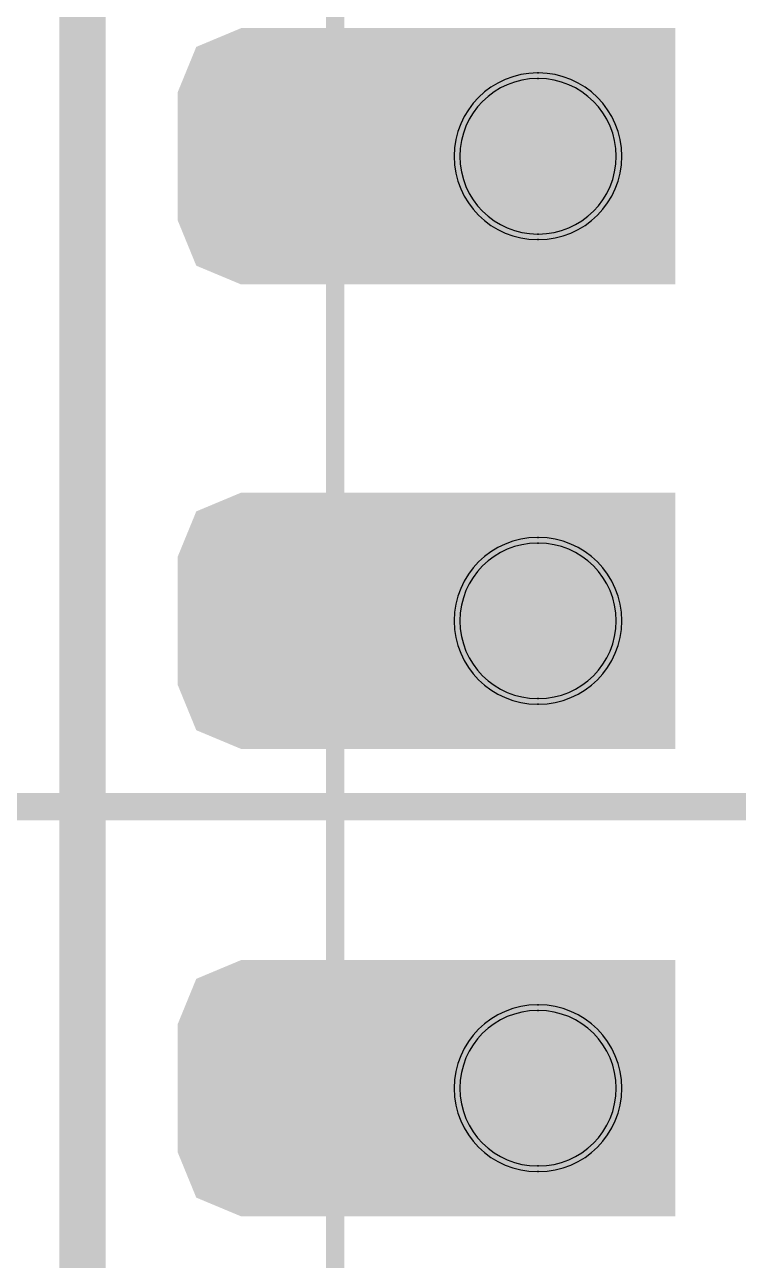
# Model space of a CAD drawing. Header units: millimetres. Extents: x -19 to 69, y -19.1 to 19.1.
# Drawn here: x 18.4 to 22.3, y -5.91 to 0.85 of the extents above; entities that cross this region are included whole.
import ezdxf

# ---------------------------------------------------------------- set-up
doc = ezdxf.new("R2010")
doc.units = ezdxf.units.MM
for name, color, linetype, true_color in [('BoardOutLine', 7, 'Continuous', 0xff00ff), ('BottomSolderMaskLayer', 7, 'Continuous', 0xaa00ff), ('Multi-Layer', 7, 'Continuous', 0xc0c0c0), ('TopLayer', 7, 'Continuous', 0xff0000), ('TopPasteMaskLayer', 7, 'Continuous', 0x808080), ('TopSilkLayer', 7, 'Continuous', 0xffcc00), ('TopSolderMaskLayer', 7, 'Continuous', 0x800080)]:
    doc.layers.add(name, color=color, linetype=linetype, true_color=true_color)

msp = doc.modelspace()

# ---------------------------------------------------------------- hatches: boundary and pattern name
at = {"layer": 'BottomSolderMaskLayer'}
for points in [[(20.4583, 0.8277), (21.9599, 0.8277), (21.9599, -0.5739), (20.4583, -0.5739)], [(20.4583, -1.7123), (21.9599, -1.7123), (21.9599, -3.1139), (20.4583, -3.1139)], [(20.4583, -4.2683), (21.9599, -4.2683), (21.9599, -5.6699), (20.4583, -5.6699)]]:
    msp.add_hatch(color=256, dxfattribs=at).paths.add_polyline_path(points)
at = {"layer": 'Multi-Layer'}
for points in [[(20.5091, 0.7769), (21.9091, 0.7769), (21.9091, -0.5231), (20.5091, -0.5231)], [(20.5091, -1.7631), (21.9091, -1.7631), (21.9091, -3.0631), (20.5091, -3.0631)], [(20.5091, -4.3191), (21.9091, -4.3191), (21.9091, -5.6191), (20.5091, -5.6191)]]:
    msp.add_hatch(color=256, dxfattribs=at).paths.add_polyline_path(points)
at = {"layer": 'TopLayer'}
for points in [[(19.2891, 0.452), (19.3842, 0.6818), (19.614, 0.777), (20.464, 0.777), (20.6939, 0.6818), (20.7891, 0.452), (20.7891, -0.198), (20.6939, -0.4278), (20.464, -0.523), (19.614, -0.523), (19.3842, -0.4278), (19.2891, -0.198)], [(19.2891, -2.088), (19.3842, -1.8582), (19.614, -1.763), (20.464, -1.763), (20.6939, -1.8582), (20.7891, -2.088), (20.7891, -2.738), (20.6939, -2.9678), (20.464, -3.063), (19.614, -3.063), (19.3842, -2.9678), (19.2891, -2.738)], [(19.2891, -4.644), (19.3842, -4.4142), (19.614, -4.319), (20.464, -4.319), (20.6939, -4.4142), (20.7891, -4.644), (20.7891, -5.294), (20.6939, -5.5238), (20.464, -5.619), (19.614, -5.619), (19.3842, -5.5238), (19.2891, -5.294)]]:
    msp.add_hatch(color=256, dxfattribs=at).paths.add_polyline_path(points)
at = {"layer": 'TopPasteMaskLayer'}
for points in [[(19.2891, 0.452), (19.3842, 0.6818), (19.614, 0.777), (20.464, 0.777), (20.6939, 0.6818), (20.7891, 0.452), (20.7891, -0.198), (20.6939, -0.4278), (20.464, -0.523), (19.614, -0.523), (19.3842, -0.4278), (19.2891, -0.198)], [(19.2891, -2.088), (19.3842, -1.8582), (19.614, -1.763), (20.464, -1.763), (20.6939, -1.8582), (20.7891, -2.088), (20.7891, -2.738), (20.6939, -2.9678), (20.464, -3.063), (19.614, -3.063), (19.3842, -2.9678), (19.2891, -2.738)], [(19.2891, -4.644), (19.3842, -4.4142), (19.614, -4.319), (20.464, -4.319), (20.6939, -4.4142), (20.7891, -4.644), (20.7891, -5.294), (20.6939, -5.5238), (20.464, -5.619), (19.614, -5.619), (19.3842, -5.5238), (19.2891, -5.294)]]:
    msp.add_hatch(color=256, dxfattribs=at).paths.add_polyline_path(points)
at = {"layer": 'TopSolderMaskLayer'}
for points in [[(19.2383, 0.4774), (19.3399, 0.7252), (19.5853, 0.8278), (20.4928, 0.8278), (20.7382, 0.7252), (20.8399, 0.4774), (20.8399, -0.2234), (20.7382, -0.4712), (20.4928, -0.5738), (19.5853, -0.5738), (19.3399, -0.4712), (19.2383, -0.2234)], [(20.4583, 0.8277), (21.9599, 0.8277), (21.9599, -0.5739), (20.4583, -0.5739)], [(19.2383, -2.0626), (19.3399, -1.8148), (19.5853, -1.7122), (20.4928, -1.7122), (20.7382, -1.8148), (20.8399, -2.0626), (20.8399, -2.7634), (20.7382, -3.0112), (20.4928, -3.1138), (19.5853, -3.1138), (19.3399, -3.0112), (19.2383, -2.7634)], [(20.4583, -1.7123), (21.9599, -1.7123), (21.9599, -3.1139), (20.4583, -3.1139)], [(19.2383, -4.6186), (19.3399, -4.3708), (19.5853, -4.2682), (20.4928, -4.2682), (20.7382, -4.3708), (20.8399, -4.6186), (20.8399, -5.3194), (20.7382, -5.5672), (20.4928, -5.6698), (19.5853, -5.6698), (19.3399, -5.5672), (19.2383, -5.3194)], [(20.4583, -4.2683), (21.9599, -4.2683), (21.9599, -5.6699), (20.4583, -5.6699)]]:
    msp.add_hatch(color=256, dxfattribs=at).paths.add_polyline_path(points)

# ---------------------------------------------------------------- linework, layer by layer
at = {"layer": 'BoardOutLine', "const_width": 0.254}
msp.add_lwpolyline([(18.718, 16.603), (40.7181, 16.603), (40.7181, -17.397), (18.718, -17.397), (18.718, 16.603)], close=True, dxfattribs=at)
at = {"layer": 'BottomSolderMaskLayer'}
for points in [[(21.2118, 0.5827), (21.2064, 0.5827)], [(21.2118, -0.3289), (21.2064, -0.3289)], [(21.2118, -1.9573), (21.2064, -1.9573)], [(21.2118, -2.869), (21.2064, -2.869)], [(21.2118, -4.5133), (21.2064, -4.5133)], [(21.2118, -5.425), (21.2064, -5.425)]]:
    msp.add_lwpolyline(points, close=True, dxfattribs=at)
for centre, start, end in [((21.2064, 0.1269), 90, 270), ((21.2118, 0.1269), 270, 90), ((21.2064, -2.4131), 90, 270), ((21.2118, -2.4131), 270, 90), ((21.2064, -4.9691), 90, 270), ((21.2118, -4.9691), 270, 90)]:
    msp.add_arc(centre, 0.4558, start, end, dxfattribs=at)
at = {"layer": 'Multi-Layer'}
for points in [[(21.2117, 0.5519), (21.2066, 0.5519)], [(21.2117, -0.2981), (21.2066, -0.2981)], [(21.2117, -1.9881), (21.2066, -1.9881)], [(21.2117, -2.8381), (21.2066, -2.8381)], [(21.2117, -4.5441), (21.2066, -4.5441)], [(21.2117, -5.3941), (21.2066, -5.3941)]]:
    msp.add_lwpolyline(points, close=True, dxfattribs=at)
for centre, start, end in [((21.2066, 0.1269), 90, 270), ((21.2117, 0.1269), 270, 90), ((21.2066, -2.4131), 90, 270), ((21.2117, -2.4131), 270, 90), ((21.2066, -4.9691), 90, 270), ((21.2117, -4.9691), 270, 90)]:
    msp.add_arc(centre, 0.425, start, end, dxfattribs=at)
at = {"layer": 'TopLayer', "const_width": 0.15}
msp.add_lwpolyline([(14.1176, -5.3545), (14.1176, -3.9165), (16.129, -1.905), (17.653, -3.429), (32.8931, -3.429), (32.8931, 1.778), (38.9891, 7.874)], dxfattribs=at)
at = {"layer": 'TopSilkLayer', "const_width": 0.1}
msp.add_lwpolyline([(40.0991, -17.143), (40.0991, 14.857), (39.0991, 15.857), (37.5991, 15.857), (37.5991, 14.857), (35.5991, 14.857), (35.5991, 15.857), (30.0991, 15.857), (24.5991, 15.857), (24.5991, 14.857), (22.5991, 14.857), (22.5991, 15.857), (21.0991, 15.857), (20.099, 14.857), (20.099, -17.143)], dxfattribs=at)
at = {"layer": 'TopSolderMaskLayer'}
for points in [[(21.2118, 0.5827), (21.2064, 0.5827)], [(21.2118, -0.3289), (21.2064, -0.3289)], [(21.2118, -1.9573), (21.2064, -1.9573)], [(21.2118, -2.869), (21.2064, -2.869)], [(21.2118, -4.5133), (21.2064, -4.5133)], [(21.2118, -5.425), (21.2064, -5.425)]]:
    msp.add_lwpolyline(points, close=True, dxfattribs=at)
for centre, start, end in [((21.2064, 0.1269), 90, 270), ((21.2118, 0.1269), 270, 90), ((21.2064, -2.4131), 90, 270), ((21.2118, -2.4131), 270, 90), ((21.2064, -4.9691), 90, 270), ((21.2118, -4.9691), 270, 90)]:
    msp.add_arc(centre, 0.4558, start, end, dxfattribs=at)

doc.saveas('drawing.dxf')
